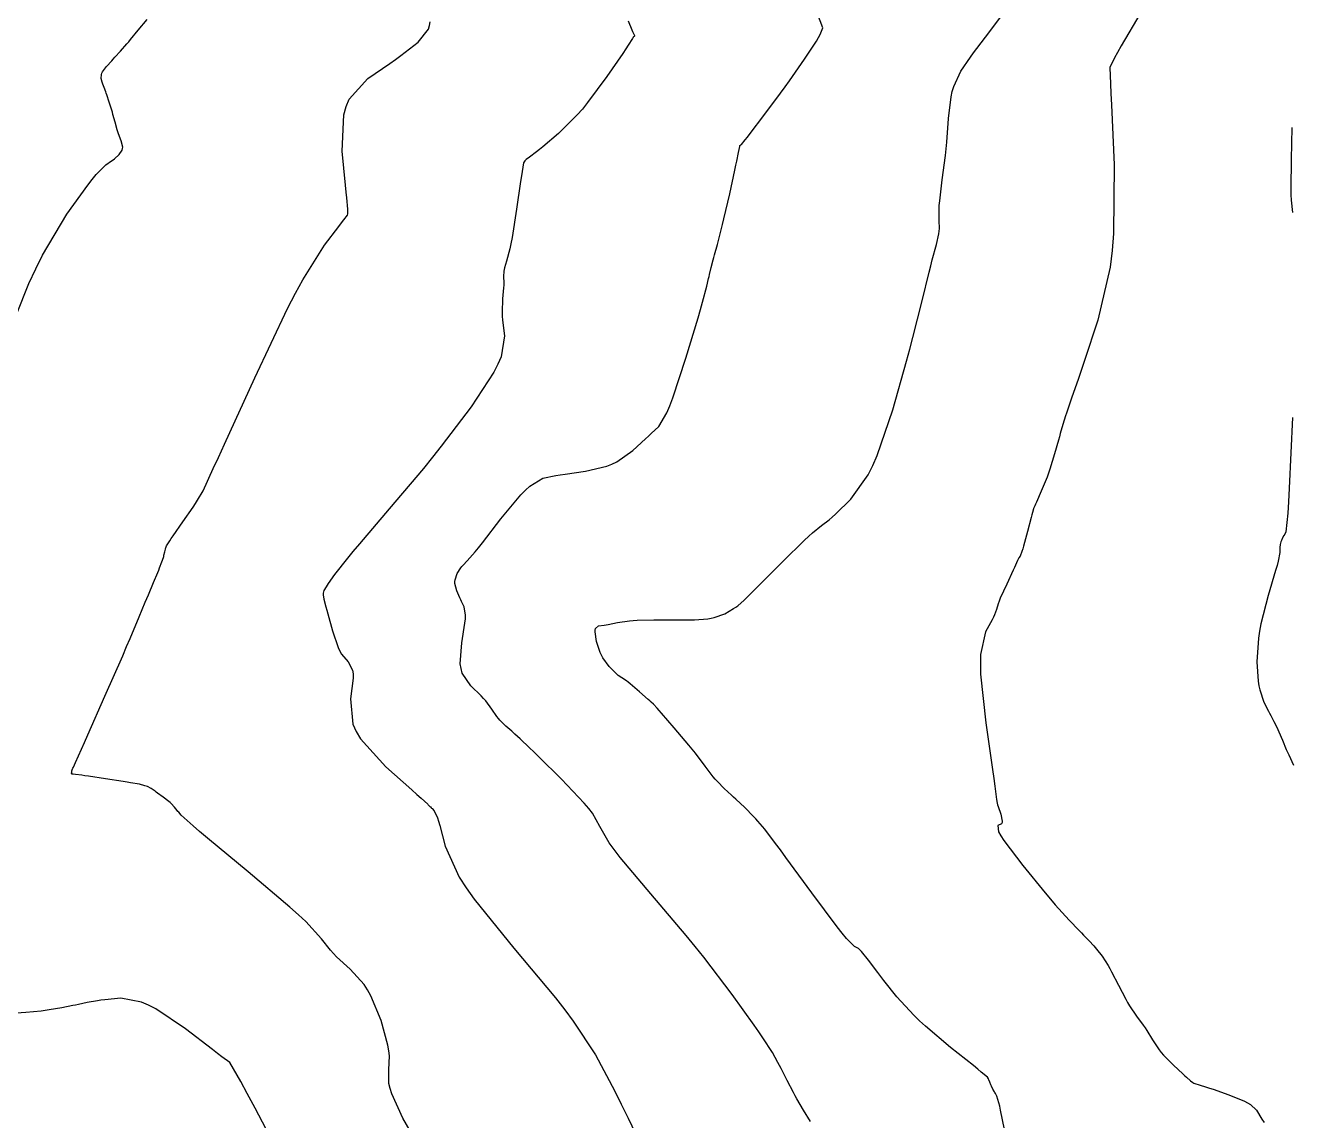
# Model space of a CAD drawing. Header units: metres. Extents: x 837477 to 838477, y 1189014 to 1191014.
# Drawn here: x 837711.5 to 837802.7, y 1189217.9 to 1189296.8 of the extents above; entities that cross this region are included whole.
import ezdxf

# ---------------------------------------------------------------- set-up
doc = ezdxf.new("R2010")
doc.units = ezdxf.units.M
doc.header["$LTSCALE"] = 0.3
doc.layers.add('COTAS 10', color=1, linetype='Continuous')

msp = doc.modelspace()

# ---------------------------------------------------------------- linework, layer by layer
at = {"layer": 'COTAS 10'}
for points, elevation in [([(837709.982, 1189273.877), (837711.73, 1189278.227), (837712.216, 1189279.274), (837712.702, 1189280.253), (837714.461, 1189283.218), (837715.964, 1189285.298), (837716.289, 1189285.718), (837716.574, 1189286.071), (837717.271, 1189286.782), (837717.686, 1189287.058), (837717.792, 1189287.136), (837717.896, 1189287.215), (837718.24, 1189287.506), (837718.457, 1189287.84), (837718.48, 1189287.945), (837718.487, 1189288.056), (837718.381, 1189288.503), (837718.184, 1189289.001), (837718.134, 1189289.144), (837718.087, 1189289.29), (837717.933, 1189289.835), (837717.783, 1189290.399), (837717.738, 1189290.557), (837717.691, 1189290.716), (837717.512, 1189291.295), (837717.34, 1189291.812), (837717.298, 1189291.931), (837717.259, 1189292.039), (837717.141, 1189292.345), (837717.047, 1189292.588), (837717.024, 1189292.657), (837717.002, 1189292.726), (837716.932, 1189292.983), (837716.953, 1189293.274), (837716.989, 1189293.366), (837717.037, 1189293.462), (837717.316, 1189293.849), (837717.691, 1189294.275), (837717.8, 1189294.396), (837717.91, 1189294.518), (837718.325, 1189294.972), (837718.78, 1189295.484), (837718.916, 1189295.643), (837719.057, 1189295.81), (837719.6, 1189296.478), (837720.239, 1189297.252)], 1680), ([(837740.292, 1189215.299), (837738.672, 1189218.084), (837737.884, 1189219.823), (837737.754, 1189220.22), (837737.663, 1189220.579), (837737.656, 1189221.569), (837737.723, 1189222.566), (837737.678, 1189222.931), (837737.607, 1189223.333), (837737.121, 1189225.104), (837736.375, 1189226.903), (837736.139, 1189227.323), (837735.89, 1189227.709), (837734.886, 1189228.822), (837733.906, 1189229.699), (837733.672, 1189229.937), (837733.456, 1189230.172), (837732.81, 1189231.006), (837731.674, 1189232.246), (837731.148, 1189232.737), (837730.53, 1189233.293), (837727.534, 1189235.837), (837724.607, 1189238.263), (837724.032, 1189238.745), (837723.56, 1189239.144), (837722.707, 1189239.899), (837722.521, 1189240.121), (837722.469, 1189240.184), (837722.417, 1189240.248), (837722.227, 1189240.484), (837721.985, 1189240.742), (837721.9, 1189240.819), (837721.808, 1189240.899), (837721.41, 1189241.209), (837721.003, 1189241.502), (837720.905, 1189241.572), (837720.814, 1189241.636), (837720.538, 1189241.826), (837720.266, 1189241.968), (837720.177, 1189242.003), (837720.082, 1189242.036), (837719.691, 1189242.136), (837719.055, 1189242.25), (837718.806, 1189242.292), (837718.525, 1189242.337), (837717.246, 1189242.537), (837716.009, 1189242.72), (837715.755, 1189242.756), (837715.539, 1189242.785), (837715.076, 1189242.835), (837714.905, 1189242.854), (837714.873, 1189242.863), (837714.847, 1189242.874), (837714.806, 1189242.929), (837714.81, 1189242.998), (837714.812, 1189243.017), (837714.815, 1189243.036), (837714.827, 1189243.108), (837714.875, 1189243.242), (837714.9, 1189243.301), (837714.93, 1189243.369), (837715.081, 1189243.694), (837715.52, 1189244.663), (837715.731, 1189245.137), (837715.981, 1189245.7), (837717.208, 1189248.479), (837718.487, 1189251.401), (837718.77, 1189252.054), (837719.023, 1189252.639), (837719.677, 1189254.191), (837720.111, 1189255.247), (837720.224, 1189255.52), (837720.335, 1189255.784), (837720.709, 1189256.669), (837721.018, 1189257.403), (837721.087, 1189257.572), (837721.149, 1189257.727), (837721.313, 1189258.164), (837721.416, 1189258.481), (837721.439, 1189258.56), (837721.46, 1189258.635), (837721.515, 1189258.876), (837721.56, 1189259.077), (837721.574, 1189259.128), (837721.589, 1189259.176), (837721.65, 1189259.329), (837721.87, 1189259.676), (837721.986, 1189259.845), (837722.126, 1189260.047), (837722.828, 1189261.039), (837723.571, 1189262.115), (837723.736, 1189262.368), (837723.884, 1189262.603), (837724.273, 1189263.291), (837725.011, 1189264.881), (837725.379, 1189265.684), (837725.819, 1189266.644), (837727.997, 1189271.421), (837730.374, 1189276.416), (837730.939, 1189277.513), (837731.463, 1189278.487), (837733.019, 1189280.972), (837734.062, 1189282.326), (837734.263, 1189282.588), (837734.426, 1189282.799), (837734.7, 1189283.152), (837734.716, 1189283.234), (837734.718, 1189283.275), (837734.719, 1189283.324), (837734.709, 1189283.566), (837734.637, 1189284.387), (837734.599, 1189284.8), (837734.552, 1189285.295), (837734.313, 1189287.752), (837734.416, 1189290.371), (837734.584, 1189290.968), (837734.813, 1189291.508), (837736.142, 1189292.995), (837737.748, 1189294.08), (837738.151, 1189294.368), (837738.536, 1189294.65), (837739.774, 1189295.622), (837740.53, 1189296.556), (837740.61, 1189296.814), (837740.635, 1189297.071)], 1690), ([(837754.918, 1189297.14), (837755.186, 1189296.507), (837755.24, 1189296.383), (837755.284, 1189296.281), (837755.369, 1189296.1), (837755.382, 1189296.067), (837755.381, 1189296.058), (837755.377, 1189296.05), (837755.347, 1189296.021), (837755.311, 1189295.999), (837755.297, 1189295.989), (837755.285, 1189295.978), (837755.273, 1189295.956), (837755.268, 1189295.945), (837755.261, 1189295.931), (837755.229, 1189295.864), (837754.922, 1189295.395), (837754.743, 1189295.128), (837754.523, 1189294.802), (837753.387, 1189293.132), (837751.997, 1189291.252), (837751.617, 1189290.794), (837751.239, 1189290.362), (837749.893, 1189289.03), (837748.762, 1189288.067), (837748.521, 1189287.868), (837748.31, 1189287.699), (837747.81, 1189287.333), (837747.562, 1189287.162), (837747.511, 1189287.115), (837747.468, 1189287.069), (837747.378, 1189286.906), (837747.277, 1189286.299), (837747.227, 1189285.974), (837747.168, 1189285.58), (837746.876, 1189283.588), (837746.551, 1189281.527), (837746.471, 1189281.09), (837746.395, 1189280.71), (837746.158, 1189279.821), (837745.998, 1189279.34), (837745.971, 1189279.218), (837745.951, 1189279.101), (837745.944, 1189278.718), (837745.957, 1189278.259), (837745.952, 1189278.093), (837745.942, 1189277.91), (837745.87, 1189277.112), (837745.83, 1189276.151), (837745.839, 1189275.867), (837745.858, 1189275.574), (837745.999, 1189274.448), (837745.755, 1189272.948), (837745.53, 1189272.419), (837745.236, 1189271.84), (837743.61, 1189269.341), (837741.444, 1189266.495), (837740.811, 1189265.698), (837740.163, 1189264.898), (837737.703, 1189261.973), (837735.543, 1189259.453), (837735.084, 1189258.907), (837734.686, 1189258.428), (837733.753, 1189257.243), (837733.306, 1189256.609), (837733.215, 1189256.475), (837733.139, 1189256.361), (837732.979, 1189256.099), (837732.94, 1189255.917), (837732.939, 1189255.853), (837732.943, 1189255.782), (837732.991, 1189255.475), (837733.13, 1189254.916), (837733.19, 1189254.685), (837733.26, 1189254.423), (837733.595, 1189253.202), (837734.01, 1189251.986), (837734.131, 1189251.727), (837734.255, 1189251.501), (837734.728, 1189250.962), (837735.053, 1189250.358), (837735.085, 1189250.09), (837735.092, 1189249.779), (837734.905, 1189248.295), (837735.081, 1189246.469), (837735.316, 1189245.943), (837735.632, 1189245.408), (837737.444, 1189243.401), (837739.332, 1189241.73), (837739.695, 1189241.407), (837739.988, 1189241.144), (837740.472, 1189240.698), (837740.505, 1189240.649), (837740.515, 1189240.636), (837740.526, 1189240.624), (837740.565, 1189240.586), (837740.605, 1189240.551), (837740.625, 1189240.533), (837740.66, 1189240.501), (837740.723, 1189240.441), (837740.751, 1189240.414), (837740.783, 1189240.382), (837740.937, 1189240.231), (837741.17, 1189239.73), (837741.251, 1189239.478), (837741.34, 1189239.177), (837741.724, 1189237.681), (837742.748, 1189235.448), (837743.241, 1189234.682), (837743.824, 1189233.853), (837746.687, 1189230.323), (837749.69, 1189226.744), (837750.362, 1189225.883), (837750.965, 1189225.078), (837752.567, 1189222.641), (837753.95, 1189220.013), (837754.415, 1189219.088), (837754.915, 1189218.077), (837757.019, 1189213.711)], 1700), ([(837768.065, 1189217.844), (837767.555, 1189218.659), (837767.081, 1189219.461), (837766.953, 1189219.691), (837766.826, 1189219.925), (837766.378, 1189220.8), (837765.947, 1189221.656), (837765.831, 1189221.878), (837765.717, 1189222.093), (837765.315, 1189222.817), (837764.631, 1189223.872), (837764.338, 1189224.296), (837764, 1189224.777), (837762.407, 1189226.992), (837760.361, 1189229.678), (837759.738, 1189230.457), (837759.09, 1189231.251), (837756.545, 1189234.244), (837754.336, 1189236.869), (837753.9, 1189237.431), (837753.54, 1189237.921), (837752.875, 1189239.096), (837752.35, 1189240.048), (837752.08, 1189240.397), (837751.754, 1189240.784), (837750.125, 1189242.494), (837748.458, 1189244.129), (837748.11, 1189244.47), (837747.81, 1189244.762), (837747.133, 1189245.412), (837746.757, 1189245.755), (837746.647, 1189245.853), (837746.535, 1189245.953), (837746.105, 1189246.326), (837745.679, 1189246.745), (837745.568, 1189246.874), (837745.46, 1189247.008), (837745.098, 1189247.539), (837744.658, 1189248.142), (837744.501, 1189248.321), (837744.328, 1189248.506), (837743.579, 1189249.219), (837742.962, 1189250.151), (837742.873, 1189250.474), (837742.82, 1189250.824), (837742.923, 1189252.324), (837743.154, 1189253.746), (837743.182, 1189254.048), (837743.194, 1189254.31), (837743.106, 1189254.924), (837742.909, 1189255.316), (837742.851, 1189255.438), (837742.793, 1189255.565), (837742.572, 1189256.075), (837742.436, 1189256.6), (837742.432, 1189256.737), (837742.442, 1189256.871), (837742.597, 1189257.327), (837742.859, 1189257.732), (837742.936, 1189257.834), (837743.015, 1189257.931), (837743.319, 1189258.244), (837743.884, 1189258.881), (837744.128, 1189259.183), (837744.411, 1189259.538), (837745.747, 1189261.274), (837747.172, 1189262.991), (837747.511, 1189263.335), (837747.826, 1189263.622), (837748.759, 1189264.184), (837749.705, 1189264.379), (837750.027, 1189264.435), (837750.375, 1189264.491), (837751.85, 1189264.7), (837753.373, 1189265.059), (837753.752, 1189265.209), (837754.112, 1189265.382), (837755.258, 1189266.19), (837756.17, 1189267.034), (837756.383, 1189267.229), (837756.578, 1189267.408), (837757.14, 1189267.912), (837757.71, 1189268.909), (837757.91, 1189269.398), (837758.13, 1189269.978), (837759.076, 1189272.844), (837759.959, 1189275.748), (837760.138, 1189276.352), (837760.288, 1189276.87), (837760.594, 1189278.019), (837760.713, 1189278.584), (837760.746, 1189278.734), (837760.779, 1189278.88), (837760.895, 1189279.383), (837761.035, 1189279.93), (837761.082, 1189280.105), (837761.133, 1189280.289), (837761.35, 1189281.035), (837761.633, 1189282.089), (837761.726, 1189282.467), (837761.825, 1189282.882), (837762.235, 1189284.692), (837762.608, 1189286.396), (837762.684, 1189286.744), (837762.748, 1189287.039), (837762.878, 1189287.657), (837762.922, 1189287.886), (837762.931, 1189287.935), (837762.94, 1189287.979), (837762.961, 1189288.086), (837762.975, 1189288.143), (837762.979, 1189288.154), (837762.983, 1189288.164), (837762.999, 1189288.185), (837763.021, 1189288.197), (837763.029, 1189288.202), (837763.038, 1189288.207), (837763.078, 1189288.227), (837763.355, 1189288.563), (837763.514, 1189288.767), (837763.708, 1189289.019), (837764.706, 1189290.329), (837765.904, 1189291.939), (837766.224, 1189292.381), (837766.539, 1189292.82), (837767.635, 1189294.392), (837768.483, 1189295.685), (837768.641, 1189295.949), (837768.766, 1189296.172), (837768.94, 1189296.638), (837768.561, 1189297.648)], 1710), ([(837782.042, 1189217.259), (837781.764, 1189218.66), (837781.702, 1189218.943), (837781.646, 1189219.182), (837781.497, 1189219.667), (837781.388, 1189219.861), (837781.357, 1189219.916), (837781.325, 1189219.971), (837781.209, 1189220.174), (837781.102, 1189220.377), (837781.076, 1189220.432), (837781.052, 1189220.486), (837780.979, 1189220.677), (837780.918, 1189220.844), (837780.901, 1189220.883), (837780.883, 1189220.918), (837780.82, 1189221.021), (837780.374, 1189221.399), (837780.116, 1189221.609), (837779.798, 1189221.864), (837778.164, 1189223.164), (837776.343, 1189224.697), (837775.908, 1189225.099), (837775.502, 1189225.491), (837774.288, 1189226.826), (837773.354, 1189228.003), (837773.126, 1189228.296), (837772.91, 1189228.575), (837772.239, 1189229.46), (837771.729, 1189230.092), (837771.614, 1189230.211), (837771.511, 1189230.306), (837771.238, 1189230.444), (837770.644, 1189231.024), (837770.34, 1189231.397), (837769.976, 1189231.862), (837768.153, 1189234.311), (837766.284, 1189236.871), (837765.889, 1189237.407), (837765.547, 1189237.869), (837764.758, 1189238.91), (837764.27, 1189239.482), (837764.118, 1189239.647), (837763.959, 1189239.816), (837763.324, 1189240.451), (837762.683, 1189241.06), (837762.519, 1189241.212), (837762.362, 1189241.358), (837761.847, 1189241.825), (837761.348, 1189242.328), (837761.201, 1189242.496), (837761.05, 1189242.677), (837760.472, 1189243.434), (837759.763, 1189244.367), (837759.53, 1189244.659), (837759.281, 1189244.965), (837758.245, 1189246.192), (837757.322, 1189247.259), (837757.143, 1189247.464), (837756.998, 1189247.631), (837756.75, 1189247.909), (837756.575, 1189248.061), (837756.475, 1189248.148), (837756.354, 1189248.255), (837755.729, 1189248.805), (837755.068, 1189249.37), (837754.923, 1189249.487), (837754.795, 1189249.585), (837754.47, 1189249.797), (837754.196, 1189249.985), (837754.099, 1189250.069), (837753.994, 1189250.166), (837753.542, 1189250.632), (837753.092, 1189251.245), (837752.989, 1189251.435), (837752.895, 1189251.634), (837752.634, 1189252.428), (837752.534, 1189253.118), (837752.543, 1189253.252), (837752.567, 1189253.361), (837752.782, 1189253.551), (837753.185, 1189253.604), (837753.326, 1189253.627), (837753.481, 1189253.655), (837754.148, 1189253.786), (837755.006, 1189253.912), (837755.281, 1189253.937), (837755.572, 1189253.957), (837756.757, 1189253.992), (837757.993, 1189253.995), (837758.63, 1189253.995), (837759.698, 1189253.99), (837760.649, 1189254.053), (837760.891, 1189254.095), (837761.123, 1189254.148), (837761.883, 1189254.429), (837762.522, 1189254.791), (837762.679, 1189254.895), (837762.827, 1189255.001), (837763.286, 1189255.398), (837763.961, 1189256.08), (837764.245, 1189256.365), (837764.57, 1189256.692), (837766.095, 1189258.22), (837767.614, 1189259.71), (837767.935, 1189260.012), (837768.213, 1189260.266), (837768.86, 1189260.785), (837769.407, 1189261.201), (837769.621, 1189261.39), (837769.864, 1189261.61), (837770.968, 1189262.672), (837772.213, 1189264.434), (837772.544, 1189265.095), (837772.87, 1189265.831), (837773.995, 1189269.118), (837774.98, 1189272.62), (837775.217, 1189273.493), (837775.438, 1189274.323), (837776.105, 1189276.97), (837776.607, 1189279.038), (837776.724, 1189279.502), (837776.831, 1189279.92), (837777.136, 1189281.039), (837777.315, 1189281.798), (837777.342, 1189281.99), (837777.36, 1189282.173), (837777.341, 1189282.765), (837777.325, 1189283.541), (837777.344, 1189283.84), (837777.373, 1189284.176), (837777.561, 1189285.694), (837777.783, 1189287.44), (837777.833, 1189287.921), (837777.878, 1189288.4), (837778, 1189290.119), (837778.194, 1189291.681), (837778.284, 1189292.061), (837778.391, 1189292.418), (837778.907, 1189293.518), (837779.602, 1189294.537), (837779.821, 1189294.843), (837780.052, 1189295.16), (837780.98, 1189296.389), (837781.833, 1189297.506)], 1720), ([(837791.87, 1189297.738), (837790.464, 1189295.345), (837790.196, 1189294.874), (837789.98, 1189294.485), (837789.636, 1189293.775), (837789.681, 1189292.6), (837789.71, 1189291.919), (837789.747, 1189291.083), (837789.938, 1189286.78), (837789.906, 1189281.83), (837789.801, 1189280.587), (837789.654, 1189279.398), (837788.778, 1189275.567), (837787.789, 1189272.593), (837787.571, 1189271.946), (837787.377, 1189271.375), (837786.881, 1189269.95), (837786.58, 1189269.096), (837786.509, 1189268.886), (837786.443, 1189268.687), (837786.252, 1189268.061), (837786.065, 1189267.4), (837786.003, 1189267.178), (837785.936, 1189266.939), (837785.654, 1189265.937), (837785.318, 1189264.852), (837785.216, 1189264.56), (837785.11, 1189264.272), (837784.697, 1189263.265), (837784.345, 1189262.475), (837784.278, 1189262.324), (837784.224, 1189262.202), (837784.137, 1189262.007), (837784.135, 1189262.001), (837784.134, 1189261.999), (837784.133, 1189261.996), (837784.127, 1189261.982), (837784.058, 1189261.721), (837784.016, 1189261.562), (837783.965, 1189261.365), (837783.7, 1189260.344), (837783.419, 1189259.303), (837783.358, 1189259.094), (837783.304, 1189258.92), (837783.17, 1189258.578), (837783.089, 1189258.459), (837783.069, 1189258.426), (837783.051, 1189258.393), (837782.992, 1189258.27), (837782.839, 1189257.932), (837782.761, 1189257.762), (837782.668, 1189257.56), (837782.201, 1189256.558), (837781.742, 1189255.536), (837781.654, 1189255.322), (837781.582, 1189255.138), (837781.46, 1189254.72), (837781.332, 1189254.339), (837781.257, 1189254.178), (837781.163, 1189253.993), (837780.682, 1189253.123), (837780.32, 1189251.491), (837780.303, 1189250.825), (837780.322, 1189250.066), (837780.689, 1189246.552), (837781.173, 1189243.202), (837781.266, 1189242.546), (837781.341, 1189242.007), (837781.462, 1189241.045), (837781.512, 1189240.765), (837781.542, 1189240.657), (837781.578, 1189240.536), (837781.768, 1189239.989), (837781.881, 1189239.477), (837781.869, 1189239.378), (837781.839, 1189239.297), (837781.573, 1189239.161), (837781.613, 1189238.709), (837781.776, 1189238.43), (837782.003, 1189238.084), (837783.372, 1189236.276), (837784.975, 1189234.307), (837785.352, 1189233.859), (837785.698, 1189233.453), (837786.706, 1189232.335), (837787.424, 1189231.594), (837787.588, 1189231.426), (837787.737, 1189231.273), (837788.15, 1189230.851), (837788.483, 1189230.487), (837788.582, 1189230.37), (837788.683, 1189230.246), (837789.074, 1189229.742), (837789.505, 1189229.086), (837789.632, 1189228.868), (837789.762, 1189228.633), (837790.262, 1189227.652), (837790.779, 1189226.65), (837790.921, 1189226.403), (837791.063, 1189226.168), (837791.569, 1189225.43), (837792.05, 1189224.769), (837792.175, 1189224.583), (837792.298, 1189224.396), (837792.712, 1189223.711), (837793.185, 1189223.01), (837793.344, 1189222.813), (837793.515, 1189222.614), (837794.235, 1189221.887), (837794.906, 1189221.269), (837795.047, 1189221.139), (837795.168, 1189221.027), (837795.443, 1189220.772), (837795.628, 1189220.643), (837795.693, 1189220.611), (837795.764, 1189220.581), (837796.07, 1189220.482), (837796.608, 1189220.319), (837796.826, 1189220.247), (837797.073, 1189220.164), (837798.213, 1189219.77), (837799.332, 1189219.314), (837799.565, 1189219.191), (837799.766, 1189219.071), (837800.215, 1189218.653), (837800.599, 1189218.017), (837800.757, 1189217.759)], 1730), ([(837802.745, 1189289.458), (837802.698, 1189287.16), (837802.677, 1189285.061), (837802.686, 1189284.616), (837802.701, 1189284.231), (837802.807, 1189283.33)], 1740), ([(837802.81, 1189268.566), (837802.56, 1189263.466), (837802.505, 1189262.479), (837802.456, 1189261.678), (837802.331, 1189260.319), (837802.242, 1189260.159), (837802.19, 1189260.067), (837802.091, 1189259.892), (837802.001, 1189259.708), (837801.981, 1189259.656), (837801.962, 1189259.602), (837801.914, 1189259.403), (837801.888, 1189259.19), (837801.884, 1189259.129), (837801.882, 1189259.066), (837801.886, 1189258.83), (837801.767, 1189258.21), (837801.686, 1189257.904), (837801.585, 1189257.541), (837801.051, 1189255.748), (837800.519, 1189253.694), (837800.421, 1189253.167), (837800.343, 1189252.657), (837800.237, 1189250.967), (837800.334, 1189249.563), (837800.383, 1189249.234), (837800.443, 1189248.931), (837800.741, 1189248.052), (837801.073, 1189247.407), (837801.155, 1189247.25), (837801.231, 1189247.103), (837801.468, 1189246.654), (837801.686, 1189246.214), (837801.75, 1189246.073), (837801.817, 1189245.924), (837802.071, 1189245.316), (837802.355, 1189244.638), (837802.44, 1189244.445), (837802.527, 1189244.249), (837802.865, 1189243.52)], 1740), ([(837730.917, 1189213.289), (837728.026, 1189218.801), (837727.463, 1189219.858), (837727.004, 1189220.711), (837726.203, 1189222.097), (837725.637, 1189222.502), (837725.326, 1189222.736), (837724.947, 1189223.024), (837723.02, 1189224.508), (837720.864, 1189225.96), (837720.341, 1189226.228), (837719.85, 1189226.439), (837718.344, 1189226.715), (837717.185, 1189226.607), (837716.913, 1189226.575), (837716.662, 1189226.542), (837715.93, 1189226.413), (837715.287, 1189226.272), (837715.091, 1189226.23), (837714.888, 1189226.188), (837714.092, 1189226.028), (837713.18, 1189225.874), (837712.903, 1189225.835), (837712.616, 1189225.798), (837711.492, 1189225.68), (837709.878, 1189225.579)], 1680)]:
    msp.add_lwpolyline(points, dxfattribs=dict(at, elevation=elevation))

doc.saveas('drawing.dxf')
